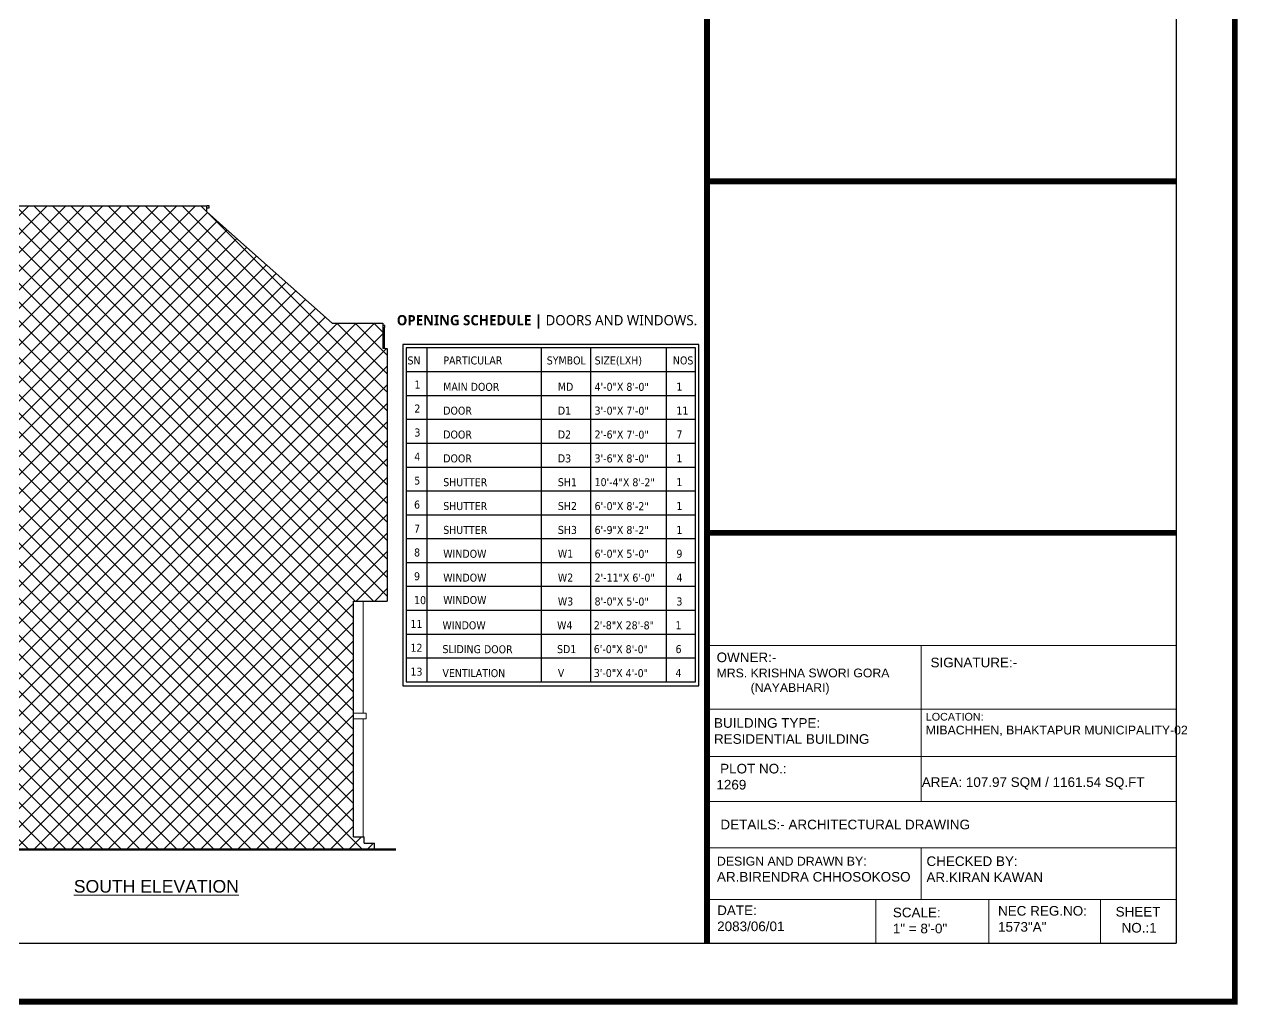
# Model space of a CAD drawing. Header units: inches. Extents: x 5914 to 162157, y -20538 to 282354.
# Drawn here: x 155164 to 156272, y -20538 to -19643 of the extents above; entities that cross this region are included whole.
import ezdxf

# ---------------------------------------------------------------- set-up
doc = ezdxf.new("R2010")
doc.units = ezdxf.units.IN
doc.header["$MEASUREMENT"] = 0
for name, color, linetype, lineweight in [('ele 2', 30, 'Continuous', 30), ('ELE1 RA', 1, 'Continuous', 30), ('ELE2 RA', 130, 'Continuous', 20), ('HATCH RA', 8, 'Continuous', 5), ('Outline', 4, 'Continuous', 9), ('Text', 7, 'Continuous', 18), ('TEXTLAYER', 7, 'Continuous', 18)]:
    doc.layers.add(name, color=color, linetype=linetype, lineweight=lineweight)
doc.styles.add('S-111', font='tahoma.ttf', dxfattribs={"height": 10})
doc.styles.get("Standard").update_dxf_attribs({"font": 'arial.ttf'})

# ---------------------------------------------------------------- blocks, each defined once
blk = doc.blocks.new('GDG')
at = {"layer": 'HATCH RA', "transparency": 33554687}
h = blk.add_hatch(dxfattribs=at)
h.set_pattern_fill('ANSI37', color=256, scale=100)
h.paths.add_polyline_path([(157205.5, -15603.5), (157203.5, -15603.5), (157201.7, -15603.5), (157201.2, -15603.5), (157201.2, -15583.5), (157201.2, -15581.5), (157201.2, -15579.5), (157169.5, -15579.5), (157153.1, -15579.5), (157051.6, -15489.3), (157033.6, -15473.3), (157033.6, -15469.5), (157033.6, -15467.5), (156782.6, -15467.5), (156782.6, -15503.5), (156782.6, -15614.6), (156782.6, -15844.5), (156782.6, -15951.5), (156782.6, -16063.5), (156782.6, -16081.5), (157193.5, -16081.5), (157193.5, -16075.5), (157183.5, -16075.5), (157183.5, -16069.5), (157182.5, -16069.5), (157173.5, -16069.5), (157173.5, -16069.5), (157173.5, -16063.5), (157173.5, -15844.5), (157203.5, -15844.5), (157205.5, -15844.5)])
blk.add_line((157182.5, -16069.5), (157183.5, -16069.5))
at = {"layer": 'ELE1 RA'}
for p, q in [((156782.6, -15503.5), (156782.6, -15467.5)), ((156782.6, -15467.5), (157033.6, -15467.5)), ((157035.6, -15467.5), (157033.6, -15467.5)), ((157033.6, -15469.5), (157033.6, -15467.5)), ((157033.6, -15469.5), (157035.6, -15469.5)), ((157033.6, -15473.3), (157033.6, -15469.5)), ((157051.6, -15489.3), (157033.6, -15473.3)), ((157035.6, -15469.5), (157035.6, -15467.5)), ((157153.1, -15579.5), (157051.6, -15489.3)), ((156782.6, -15503.5), (156782.6, -15512.5)), ((156782.6, -15503.5), (156782.6, -15614.6)), ((156782.6, -15614.9), (156782.6, -15512.5)), ((157153.1, -15579.5), (157169.5, -15579.5)), ((157169.5, -15579.5), (157201.2, -15579.5)), ((157201.2, -15579.5), (157201.2, -15581.5)), ((157201.2, -15581.5), (157201.2, -15583.5)), ((157203.2, -15581.5), (157201.2, -15581.5)), ((157201.2, -15583.5), (157201.7, -15583.5)), ((157201.2, -15583.5), (157201.2, -15603.5)), ((157201.7, -15583.5), (157201.7, -15603.5)), ((157201.7, -15583.5), (157202.7, -15583.5)), ((157202.7, -15583.5), (157203.2, -15583.5)), ((157202.7, -15583.5), (157202.7, -15603.5)), ((157203.2, -15583.5), (157203.2, -15581.5)), ((157201.7, -15603.5), (157201.2, -15603.5)), ((157202.7, -15603.5), (157201.7, -15603.5)), ((157203.5, -15603.5), (157202.7, -15603.5)), ((157203.5, -15603.5), (157205.5, -15603.5)), ((157205.5, -15603.5), (157205.5, -15844.5)), ((156782.6, -15614.6), (156782.6, -15844.5)), ((156782.6, -15615.5), (156782.6, -15614.9)), ((156782.6, -15615.5), (156782.6, -15727.5)), ((156782.6, -15727.5), (156782.6, -15839.5)), ((156782.6, -15839.5), (156782.6, -15951.5)), ((157173.5, -15844.5), (157203.5, -15844.5)), ((157173.5, -16063.5), (157173.5, -15844.5)), ((157182.5, -15844.5), (157182.5, -15844.5)), ((157203.5, -15844.5), (157205.5, -15844.5)), ((157173.5, -15951.5), (157173.5, -15924.5)), ((156782.6, -16063.5), (156782.6, -15951.5)), ((156782.5, -16063.5), (156782.6, -16063.5)), ((156782.6, -16063.5), (156782.6, -16081.5)), ((157173.5, -16069.5), (157173.5, -16063.5)), ((157173.5, -16069.5), (157173.5, -16063.5)), ((157173.5, -16063.5), (157173.5, -16063.5)), ((157173.5, -16069.5), (157173.5, -16069.5)), ((157173.5, -16069.5), (157183.5, -16069.5)), ((157183.5, -16075.5), (157183.5, -16069.5)), ((157183.5, -16075.5), (157193.5, -16075.5)), ((157193.5, -16081.5), (157193.5, -16075.5)), ((157100.5, -16081.5), (157100.5, -16081.5))]:
    blk.add_line(p, q, dxfattribs=at)
at = {"layer": 'ELE1 RA', "lineweight": 50}
blk.add_line((157213.6, -16081.5), (156756.4, -16081.5), dxfattribs=at)
at = {"layer": 'ELE2 RA'}
for p, q in [((157182.5, -15951.5), (157182.5, -15844.5)), ((157182.5, -15844.5), (157182.5, -15951.5)), ((157173.5, -15951.5), (157182.5, -15951.5)), ((157173.5, -15956.8), (157185.5, -15956.8)), ((157182.5, -15951.5), (157185.5, -15951.5)), ((157182.5, -15951.5), (157182.5, -15951.5)), ((157182.5, -16069.5), (157182.5, -15956.8)), ((157185.5, -15951.5), (157185.5, -15956.8)), ((157185.5, -15956.8), (157185.5, -15951.5)), ((157185.5, -15951.5), (157185.5, -15951.5)), ((157185.5, -15956.8), (157185.5, -15956.8))]:
    blk.add_line(p, q, dxfattribs=at)
at = {"layer": 'TEXTLAYER', "ltscale": 5, "insert": (156786.8, -16110.7), "char_height": 12, "width": 394.928, "attachment_point": 1, "rotation": 0.0057}
blk.add_mtext('\\pi119.81592;{\\LSOUTH ELEVATION}', dxfattribs=at)

msp = doc.modelspace()

# ---------------------------------------------------------------- linework, layer by layer
at = {"layer": 'ele 2'}
for p, q in [((155531.5, -19938.4), (155531.5, -20243.2)), ((155636.1, -19938.4), (155636.1, -20243.2)), ((155680.9, -19938.4), (155680.9, -20243.2)), ((155750.2, -19938.4), (155750.2, -20243.2)), ((155512.9, -19960.2), (155776.9, -19960.2)), ((155512.9, -19982), (155776.9, -19982)), ((155512.9, -20003.7), (155776.9, -20003.7)), ((155512.9, -20025.5), (155776.9, -20025.5)), ((155512.9, -20047.3), (155776.9, -20047.3)), ((155512.9, -20069), (155776.9, -20069)), ((155512.9, -20090.8), (155776.9, -20090.8)), ((155512.9, -20112.6), (155776.9, -20112.6)), ((155512.9, -20134.4), (155776.9, -20134.4)), ((155512.9, -20156.1), (155776.9, -20156.1)), ((155512.9, -20177.9), (155776.9, -20177.9)), ((155512.9, -20199.7), (155776.9, -20199.7)), ((155512.9, -20221.4), (155776.9, -20221.4)), ((155512.9, -20243.2), (155776.9, -20243.2)), ((155512.9, -20243.2), (155776.9, -20243.2))]:
    msp.add_line(p, q, dxfattribs=at)
for points in [[(155780, -20247), (155780, -19935.3), (155509.8, -19935.3), (155509.8, -20247)], [(155776.9, -20243.2), (155776.9, -19938.4), (155512.9, -19938.4), (155512.9, -20243.2)]]:
    msp.add_lwpolyline(points, close=True, dxfattribs=at)
at = {"layer": 'Outline', "lineweight": 30}
for p in [(156215.5, -18448.5), (153218.8, -20481.9)]:
    msp.add_line(p, (156215.5, -20481.9), dxfattribs=at)
at = {"layer": 'Outline'}
for p, q in [((155787.4, -20210.2), (156215.5, -20210.2)), ((155982.8, -20352.7), (155982.8, -20210.2)), ((155787.4, -20268.3), (156215.5, -20268.3)), ((156215.5, -20311.4), (155787.4, -20311.4)), ((155787.4, -20352.7), (156215.5, -20352.7)), ((155787.4, -20394.9), (156215.5, -20394.9)), ((155787.4, -20394.9), (156215.5, -20394.9)), ((155982.8, -20442.2), (155982.8, -20394.9)), ((155787.4, -20442.2), (156215.5, -20442.2)), ((155941.4, -20481.9), (155941.4, -20442.2)), ((156044.6, -20481.9), (156044.6, -20442.2)), ((156146.5, -20442.2), (156146.5, -20481.9))]:
    msp.add_line(p, q, dxfattribs=at)
at = {"layer": 'Outline', "const_width": 5.35}
msp.add_lwpolyline([(153058.3, -20535.4), (153058.3, -18395), (156269, -18395), (156269, -20535.4)], close=True, dxfattribs=at)
for points in [[(155787.4, -18448.5), (155787.4, -20107.3)], [(155787.4, -19786.5), (156215.5, -19786.5)], [(156215.5, -20107.3), (155787.4, -20107.3), (155787.4, -20481.9)], [(156215.5, -20107.3), (155787.4, -20107.3), (155787.4, -20481.9)]]:
    msp.add_lwpolyline(points, dxfattribs=at)

# ---------------------------------------------------------------- block references
at = {"layer": 'HATCH RA', "xscale": 0.9568106312292479, "yscale": 0.9568106312292479, "zscale": 0.9568106312292479}
msp.add_blockref('GDG', (5079.6, -5009.4), dxfattribs=at)

# ---------------------------------------------------------------- texts
at = {"layer": 'Outline', "attachment_point": 1}
for s, insert, char_height, width in [('OWNER:- \\P{\\H0.9104x;MRS. KRISHNA SWORI GORA\\P          (NAYABHARI)}', (155796.1, -20216.6), 8.787, 172.973), ('{\\fArial|b0|i0|c0|p34;SIGNATURE:-}', (155991.3, -20221.3), 8.787, 172.973), ('{\\H0.7966x;LOCATION:} \\P{\\H0.9104x;MIBACHHEN, BHAKTAPUR MUNICIPALITY-02}', (155987, -20271.7), 8.787, 228.553), ('BUILDING TYPE:\\PRESIDENTIAL BUILDING', (155793.7, -20276.5), 8.787, 154.013), (' PLOT NO.: \\P1269', (155795.9, -20318.2), 8.787, 136.716), ('AREA: 107.97 SQM / 1161.54 SQ.FT', (155983.3, -20330.5), 8.787, 334.991), ('\\pl52.59003;DETAILS:- ARCHITECTURAL DRAWING', (155747, -20369.2), 8.787, 334.991), ('{\\H0.9144x;DESIGN AND DRAWN BY\\H1.094x;: \\PAR.BIRENDRA CHHOSOKOSO}', (155796.4, -20402.3), 8.787, 220.506), ('CHECKED BY:\\PAR.KIRAN KAWAN', (155987.6, -20402.7), 8.787, 242.196), ('DATE: \\P2083/06/01', (155796.6, -20447.5), 8.79, 127.862), ('  SCALE:\\P  1" = 8\'-0"', (155950.1, -20449.5), 8.787, 511.934), (' NEC REG.NO:\\P 1573"A"\\P    \\P       ', (156049.5, -20448), 8.787, 90.692), ('\\pi31.51998;SHEET \\P\\pi36.98;NO.:1\\P\\pi0;      ', (156128.7, -20448.8), 8.787, 90.692)]:
    msp.add_mtext(s, dxfattribs=dict(at, insert=insert, char_height=char_height, width=width))
at = {"layer": 'Text', "ltscale": 0.5, "style": 'S-111'}
for s, p in [('SN', (155514, -19953.6)), ('SYMBOL', (155641.1, -19953.6)), ('SIZE(LXH)', (155684.8, -19953.6)), ('NOS', (155756.2, -19953.6))]:
    msp.add_text(s, height=7.3, dxfattribs=at).set_placement(p)
at = {"layer": 'Text', "ltscale": 0.75, "style": 'S-111'}
msp.add_text('PARTICULAR', height=7.3, dxfattribs=at).set_placement((155546.7, -19953.6))
for s, height, p in [('1', 7.3, (155520.4, -19975.6)), ('MAIN DOOR', 7.3, (155546.6, -19977.6)), ('MD', 7.3, (155651.2, -19977.6)), ('4\'-0"X 8\'-0"', 7.303, (155684.7, -19977.6)), ('1', 7.3, (155759.4, -19977.6)), ('2', 7.3, (155520.3, -19997.5)), ('DOOR', 7.3, (155546.6, -19999.4)), ('D1', 7.3, (155651.2, -19999.4)), ('3\'-0"X 7\'-0"', 7.303, (155684.7, -19999.4)), ('11', 7.3, (155759.4, -19999.4)), ('3', 7.3, (155520.3, -20019.4)), ('DOOR', 7.3, (155546.6, -20021.2)), ('D2', 7.3, (155651.2, -20021.2)), ('2\'-6"X 7\'-0"', 7.303, (155684.7, -20021.2)), ('7', 7.3, (155759.4, -20021.2)), ('4', 7.3, (155520.2, -20041.4)), ('DOOR', 7.3, (155546.6, -20043)), ('D3', 7.3, (155651.2, -20043)), ('3\'-6"X 8\'-0"', 7.303, (155684.7, -20043)), ('1', 7.3, (155759.4, -20043)), ('5', 7.3, (155520.1, -20063.3)), ('SHUTTER', 7.3, (155546.6, -20064.7)), ('SH1', 7.3, (155651.2, -20064.7)), ('10\'-4"X 8\'-2"', 7.303, (155684.7, -20064.7)), ('1', 7.3, (155759.4, -20064.7)), ('6', 7.3, (155520, -20085.2)), ('SHUTTER', 7.3, (155546.6, -20086.5)), ('SH2', 7.3, (155651.2, -20086.5)), ('6\'-0"X 8\'-2"', 7.303, (155684.7, -20086.5)), ('1', 7.3, (155759.4, -20086.5)), ('7', 7.3, (155520, -20107.1)), ('SHUTTER', 7.3, (155546.6, -20108.3)), ('SH3', 7.3, (155651.2, -20108.3)), ('6\'-9"X 8\'-2"', 7.303, (155684.7, -20108.3)), ('1', 7.3, (155759.4, -20108.3)), ('8', 7.3, (155520, -20128.9)), ('WINDOW', 7.3, (155546.6, -20130)), ('W1', 7.3, (155651.2, -20130)), ('6\'-0"X 5\'-0"', 7.303, (155684.7, -20130)), ('9', 7.3, (155759.4, -20130)), ('9', 7.3, (155520, -20150.6)), ('WINDOW', 7.3, (155546.6, -20151.8)), ('W2', 7.3, (155651.2, -20151.8)), ('2\'-11"X 6\'-0"', 7.303, (155684.7, -20151.8)), ('4', 7.3, (155759.4, -20151.8)), ('10', 7.3, (155520, -20172.4)), ('WINDOW', 7.3, (155546.6, -20172.2)), ('W3', 7.3, (155651.2, -20173.6)), ('8\'-0"X 5\'-0"', 7.303, (155684.7, -20173.6)), ('3', 7.3, (155759.4, -20173.6)), ('11', 7.3, (155516.7, -20194.2)), ('WINDOW', 7.3, (155545.9, -20195.3)), ('W4', 7.3, (155650.5, -20195.3)), ('2\'-8"X 28\'-8"', 7.303, (155684, -20195.3)), ('1', 7.3, (155758.6, -20195.3)), ('12', 7.3, (155516.7, -20215.9)), ('SLIDING DOOR', 7.303, (155545.9, -20217.1)), ('SD1', 7.3, (155650.5, -20217.1)), ('6\'-0"X 8\'-0"', 7.303, (155684, -20217.1)), ('6', 7.3, (155758.6, -20217.1)), ('13', 7.3, (155516.7, -20237.7)), ('VENTILATION', 7.303, (155545.9, -20238.9)), ('V', 7.3, (155651.2, -20238.8)), ('3\'-0"X 4\'-0"', 7.303, (155684, -20238.9)), ('4', 7.3, (155758.6, -20238.9))]:
    msp.add_text(s, height=height, rotation=359.8014, dxfattribs=at).set_placement(p)
at = {"layer": 'Text', "insert": (155641.3, -19914.7), "char_height": 9.319, "width": 281.911, "attachment_point": 5}
msp.add_mtext('{\\fTrebuchet MS|b1|i0|c0|p34;OPENING SCHEDULE | \\fTrebuchet MS|b0|i0|c0|p34;DOORS AND WINDOWS.}', dxfattribs=at)

doc.saveas('drawing.dxf')
